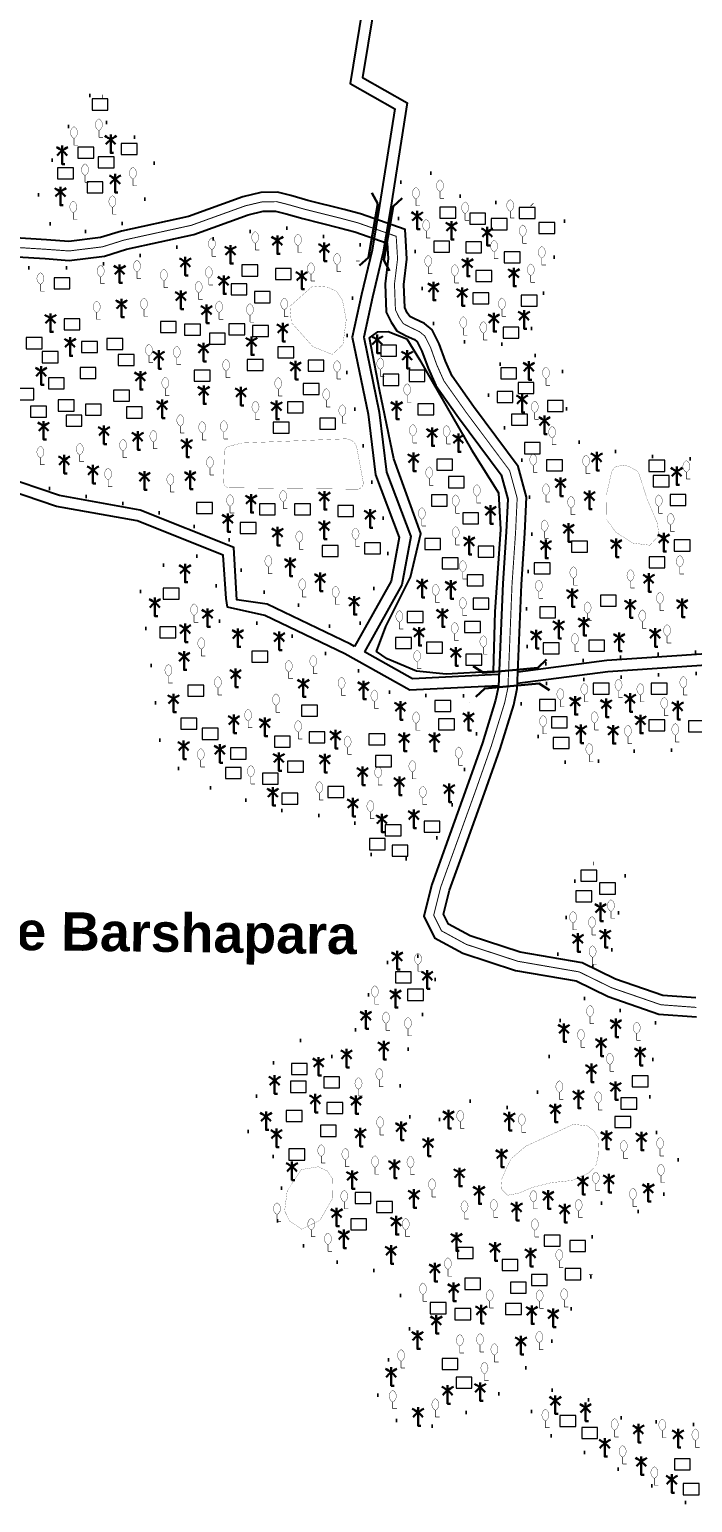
# Model space of a CAD drawing. Header units: millimetres. Extents: x 103 to 33028, y -150542 to -48.
# Drawn here: x 29630 to 29984, y -114012 to -113226 of the extents above; entities that cross this region are included whole.
import ezdxf

# ---------------------------------------------------------------- set-up
doc = ezdxf.new("R2010")
doc.units = ezdxf.units.MM
doc.header["$MEASUREMENT"] = 0
doc.linetypes.add('CENTERX2', pattern=[4, 2.5, -0.5, 0.5, -0.5])
doc.linetypes.add('DOT2', pattern=[0.125, 0, -0.125])
for name, color, linetype, lineweight in [('Bridge or Culvert', 7, 'Continuous', 25), ('HOUSE', 144, 'Continuous', 18), ('Pond or Ditch', 7, 'Continuous', 9), ('PUCCA ROAD', 1, 'Continuous', 30)]:
    doc.layers.add(name, color=color, linetype=linetype, lineweight=lineweight)
for name, color, linetype in [('Home Stead', 151, 'Continuous'), ('Khal', 4, 'Continuous'), ('TEXT', 5, 'Continuous'), ('Trees', 77, 'Continuous')]:
    doc.layers.add(name, color=color, linetype=linetype)
doc.styles.add('sum', font='arialbd.ttf')

# ---------------------------------------------------------------- blocks, each defined once
blk = doc.blocks.new('A$C7FEE66E4')
at = {"layer": 'Trees', "linetype": 'Continuous', "const_width": 0.000142}
blk.add_lwpolyline([(0, 0.00001, 0.606435), (0, 0.00493, 0.606435)], format="xyb", close=True, dxfattribs=at)
at = {"layer": 'Trees', "linetype": 'Continuous', "const_width": 0.000252}
for points in [[(0, 0.00001), (0, -0.00287)], [(0, -0.00287), (0.00172, -0.00287)]]:
    blk.add_lwpolyline(points, dxfattribs=at)
blk = doc.blocks.new('A$C01DB3217')
at = {"layer": 'Trees', "color": 1, "lineweight": 30}
blk.add_lwpolyline([(0, 0.0028), (0, -0.00714), (0.00154, -0.00714)], dxfattribs=at)
for centre, start, end in [((-0.01201, -0.01535), 41.24911, 62.67823), ((0.01201, -0.01535), 117.32177, 138.75089)]:
    blk.add_arc(centre, 0.01949, start, end, dxfattribs=at)
blk = doc.blocks.new('A$C3B865840')
at = {"layer": 'Bridge or Culvert', "color": 7, "linetype": 'Continuous', "lineweight": 30}
for points in [[(0, 43.6), (13.8, 33.1), (91.3, 33.3), (105, 44.2)], [(0.2, 0), (13.9, 10.6), (91.4, 10.9), (105.2, 0.2)]]:
    blk.add_lwpolyline(points, dxfattribs=at)

msp = doc.modelspace()

# ---------------------------------------------------------------- linework, layer by layer
at = {"layer": 'Home Stead', "color": 7, "linetype": 'DOT2', "lineweight": 50, "ltscale": 159.474072, "flags": 128}
for points in [[(29662.71, -113260.97), (29649.77, -113279.75), (29639.82, -113301.36), (29632.56, -113321.86), (29645.49, -113332.71), (29658.13, -113334.03), (29687.83, -113327.52), (29696.59, -113303.99), (29697.34, -113289.74), (29685.3, -113282.51), (29671.28, -113279.78), (29671.9, -113271.97), (29675.62, -113262.18), (29662.71, -113260.97)], [(29916.06, -113328.06), (29900.33, -113382.1), (29895.57, -113390.72), (29890.4, -113394), (29878.51, -113393.48), (29864.02, -113392.85), (29850.42, -113388.49), (29842.71, -113378.24), (29837.46, -113350.45), (29835.31, -113339.11), (29826.09, -113324.72), (29829.22, -113303.48), (29842.34, -113300.89), (29855.12, -113309.28), (29862.56, -113317.09), (29883.54, -113318.43), (29891.17, -113316.52), (29897.47, -113318.62), (29916.06, -113328.06)], [(29806.92, -113340.71), (29762.81, -113330.65), (29730.7, -113337.11), (29660.89, -113352.89), (29603.37, -113353.13), (29530.93, -113347.37), (29482.37, -113341.89), (29400.14, -113340.03), (29355.86, -113337), (29322.17, -113345.7), (29301.66, -113357.43), (29272.13, -113362.73), (29255.75, -113377.81), (29253.34, -113384.69), (29273.56, -113391.11), (29307.84, -113393.46), (29363.68, -113397.27), (29415.2, -113406.06), (29451.49, -113407.98), (29481.03, -113412.93), (29501.19, -113416.16), (29518, -113421.97), (29536.14, -113427.15), (29548.17, -113438.01), (29557.7, -113453.3), (29566.58, -113455.51), (29588.32, -113452.45), (29608.71, -113458.95), (29644.71, -113471.96), (29693.51, -113481.25), (29742.84, -113500.45), (29743.3, -113513.64), (29746.09, -113524.21), (29756.67, -113526.33), (29767.25, -113528.35), (29786.77, -113542.09), (29799.08, -113549.01), (29806.29, -113544.2), (29823.71, -113500.61), (29812.35, -113464.97), (29798.3, -113401.75), (29806.92, -113340.71)], [(30082.49, -113522.5), (30068.61, -113525.23), (30040.23, -113523.39), (30033.38, -113550), (30028.38, -113555.78), (29961.99, -113559.41), (29896.23, -113565.19), (29895.53, -113525.19), (29899.52, -113485.74), (29891.66, -113448.4), (29876.82, -113428.86), (29874.46, -113414.31), (29877.09, -113406.51), (29894.01, -113398.47), (29914.39, -113402.77), (29917.64, -113434.09), (29921.82, -113445.41), (29933.15, -113449.24), (29957.38, -113453.36), (29993.3, -113455.55), (30014.88, -113451.45), (30029.12, -113463.2), (30048.93, -113480.25), (30075.08, -113486.85), (30084.16, -113494.28), (30087.49, -113509.42), (30082.49, -113522.5)], [(29862.13, -113581.4), (29824.91, -113581.18), (29807.17, -113568.64), (29770.44, -113549.43), (29752.5, -113542.64), (29730.61, -113541.47), (29730.15, -113521.06), (29724.28, -113508.81), (29714.87, -113504.78), (29701.27, -113512.16), (29689.19, -113522.23), (29695.15, -113562.27), (29701.23, -113614.79), (29730.37, -113632.61), (29766.03, -113642.94), (29801.9, -113647.37), (29808.23, -113652.85), (29810.97, -113665.08), (29819.62, -113669.93), (29829.96, -113669.51), (29840.93, -113660.65), (29850.15, -113656.16), (29859.27, -113630.57), (29872.16, -113592.42), (29862.13, -113581.4)], [(30146.26, -113577.17), (30036.34, -113569.42), (29979.39, -113569.42), (29916.8, -113573.29), (29896.55, -113576.33), (29892.41, -113586.78), (29904.02, -113606.5), (29921.4, -113620.94), (29948.73, -113610.99), (29973.32, -113610.4), (29994.02, -113613.52), (30020.76, -113613.33), (30046.14, -113609.62), (30086.94, -113614.69), (30103.53, -113608.84), (30106.85, -113597.14), (30133.2, -113593.04), (30142.54, -113591.59), (30146.09, -113586.02), (30146.26, -113577.17)], [(29948.35, -113677.44), (29939.25, -113728.3), (29912.39, -113719.51), (29924.27, -113668.2), (29948.35, -113677.44)], [(29930.02, -113891.49), (29908.1, -113927.83), (29880.7, -113954.22), (29851.24, -113971.03), (29832.14, -113971.51), (29815.25, -113961.73), (29818.43, -113941.18), (29835.28, -113916.4), (29830.59, -113903.88), (29817.67, -113889.01), (29792.61, -113883.14), (29768.33, -113870.62), (29758.94, -113855.36), (29767.97, -113838.62), (29761.93, -113828.19), (29747.39, -113817.77), (29746.57, -113805.16), (29761.68, -113775.28), (29771.97, -113764.97), (29779.38, -113766.03), (29790.41, -113774.79), (29801.42, -113767.94), (29813.61, -113734.9), (29826.08, -113717.3), (29847.49, -113722.71), (29846.95, -113735.44), (29831.77, -113772), (29826.35, -113799.9), (29840.99, -113812.9), (29852.91, -113805.31), (29862.8, -113797.15), (29888.63, -113801.71), (29900.19, -113796.99), (29907.49, -113775.13), (29916.3, -113746.29), (29925.72, -113742.51), (29965.11, -113756.13), (29961.92, -113788.05), (29961.07, -113807.2), (29964.47, -113813.8), (29977.68, -113826.78), (29969.83, -113845.82), (29963.65, -113857.74), (29942.78, -113854.98), (29935.75, -113852.21), (29930.22, -113858.81), (29930.86, -113870.72), (29930.02, -113891.49)], [(29980.62, -114011.95), (29897.52, -113970.72), (29899.4, -113954.59), (29905.59, -113951.03), (29932.22, -113957.97), (29951.92, -113970.34), (29958.53, -113968.4), (29966.92, -113968.95), (29983.06, -113970.72), (29991.87, -113968.65), (29993.56, -113959.66), (29995.44, -113950.85), (29997.87, -113945.77), (30012.7, -113913.85), (30022.13, -113898.05), (30028.47, -113886.71), (30030.39, -113872.87), (30040.84, -113847.66), (30055.45, -113841.07), (30076.43, -113842.24), (30091.93, -113853.42), (30092.92, -113858.5), (30076.27, -113884.86), (30044.47, -113930.52), (29994.03, -114004.05), (29980.62, -114011.95)]]:
    msp.add_lwpolyline(points, dxfattribs=at)
at = {"layer": 'HOUSE'}
for points in [[(29663.89, -113268.76), (29672.32, -113268.76), (29672.32, -113262.86), (29663.89, -113262.86), (29663.89, -113268.76)], [(29656.33, -113294.41), (29664.77, -113294.41), (29664.77, -113288.51), (29656.33, -113288.51), (29656.33, -113294.41)], [(29679.48, -113292.52), (29687.91, -113292.52), (29687.91, -113286.62), (29679.48, -113286.62), (29679.48, -113292.52)], [(29667.19, -113299.61), (29675.63, -113299.61), (29675.63, -113293.7), (29667.19, -113293.7), (29667.19, -113299.61)], [(29645.46, -113305.43), (29653.9, -113305.43), (29653.9, -113299.52), (29645.46, -113299.52), (29645.46, -113305.43)], [(29661.21, -113312.98), (29669.65, -113312.98), (29669.65, -113307.07), (29661.21, -113307.07), (29661.21, -113312.98)], [(29849.56, -113326.53), (29857.99, -113326.53), (29857.99, -113320.63), (29849.56, -113320.63), (29849.56, -113326.53)], [(29891.91, -113326.71), (29900.35, -113326.71), (29900.35, -113320.8), (29891.91, -113320.8), (29891.91, -113326.71)], [(29865.42, -113329.67), (29873.85, -113329.67), (29873.85, -113323.76), (29865.42, -113323.76), (29865.42, -113329.67)], [(29876.92, -113332.63), (29885.36, -113332.63), (29885.36, -113326.72), (29876.92, -113326.72), (29876.92, -113332.63)], [(29902.37, -113334.72), (29910.81, -113334.72), (29910.81, -113328.81), (29902.37, -113328.81), (29902.37, -113334.72)], [(29846.24, -113344.65), (29854.68, -113344.65), (29854.68, -113338.74), (29846.24, -113338.74), (29846.24, -113344.65)], [(29863.32, -113344.99), (29871.76, -113344.99), (29871.76, -113339.09), (29863.32, -113339.09), (29863.32, -113344.99)], [(29883.89, -113350.39), (29892.33, -113350.39), (29892.33, -113344.49), (29883.89, -113344.49), (29883.89, -113350.39)], [(29743.91, -113357.34), (29752.35, -113357.34), (29752.35, -113351.43), (29743.91, -113351.43), (29743.91, -113357.34)], [(29761.8, -113359.16), (29770.23, -113359.16), (29770.23, -113353.25), (29761.8, -113353.25), (29761.8, -113359.16)], [(29643.63, -113364.26), (29652.06, -113364.26), (29652.06, -113358.35), (29643.63, -113358.35), (29643.63, -113364.26)], [(29738.11, -113367.44), (29746.55, -113367.44), (29746.55, -113361.53), (29738.11, -113361.53), (29738.11, -113367.44)], [(29868.73, -113360.32), (29877.17, -113360.32), (29877.17, -113354.42), (29868.73, -113354.42), (29868.73, -113360.32)], [(29750.53, -113371.57), (29758.97, -113371.57), (29758.97, -113365.67), (29750.53, -113365.67), (29750.53, -113371.57)], [(29867.18, -113372.2), (29875.61, -113372.2), (29875.61, -113366.29), (29867.18, -113366.29), (29867.18, -113372.2)], [(29892.96, -113373.39), (29901.39, -113373.39), (29901.39, -113367.48), (29892.96, -113367.48), (29892.96, -113373.39)], [(29648.95, -113386.13), (29657.39, -113386.13), (29657.39, -113380.23), (29648.95, -113380.23), (29648.95, -113386.13)], [(29700.36, -113387.46), (29708.79, -113387.46), (29708.79, -113381.55), (29700.36, -113381.55), (29700.36, -113387.46)], [(29713.27, -113388.95), (29721.71, -113388.95), (29721.71, -113383.04), (29713.27, -113383.04), (29713.27, -113388.95)], [(29736.95, -113388.79), (29745.39, -113388.79), (29745.39, -113382.88), (29736.95, -113382.88), (29736.95, -113388.79)], [(29749.54, -113389.61), (29757.98, -113389.61), (29757.98, -113383.71), (29749.54, -113383.71), (29749.54, -113389.61)], [(29883.21, -113390.49), (29891.65, -113390.49), (29891.65, -113384.58), (29883.21, -113384.58), (29883.21, -113390.49)], [(29628.76, -113396.12), (29637.2, -113396.12), (29637.2, -113390.21), (29628.76, -113390.21), (29628.76, -113396.12)], [(29658.31, -113398.2), (29666.75, -113398.2), (29666.75, -113392.29), (29658.31, -113392.29), (29658.31, -113398.2)], [(29671.84, -113396.53), (29680.28, -113396.53), (29680.28, -113390.63), (29671.84, -113390.63), (29671.84, -113396.53)], [(29726.52, -113393.75), (29734.96, -113393.75), (29734.96, -113387.84), (29726.52, -113387.84), (29726.52, -113393.75)], [(29637.29, -113403.6), (29645.73, -113403.6), (29645.73, -113397.7), (29637.29, -113397.7), (29637.29, -113403.6)], [(29677.88, -113405.06), (29686.31, -113405.06), (29686.31, -113399.15), (29677.88, -113399.15), (29677.88, -113405.06)], [(29763.12, -113401.03), (29771.56, -113401.03), (29771.56, -113395.13), (29763.12, -113395.13), (29763.12, -113401.03)], [(29817.98, -113400.17), (29826.42, -113400.17), (29826.42, -113394.27), (29817.98, -113394.27), (29817.98, -113400.17)], [(29657.48, -113412.13), (29665.92, -113412.13), (29665.92, -113406.22), (29657.48, -113406.22), (29657.48, -113412.13)], [(29718.41, -113413.44), (29726.84, -113413.44), (29726.84, -113407.54), (29718.41, -113407.54), (29718.41, -113413.44)], [(29746.7, -113407.79), (29755.14, -113407.79), (29755.14, -113401.89), (29746.7, -113401.89), (29746.7, -113407.79)], [(29779.23, -113408.17), (29787.67, -113408.17), (29787.67, -113402.26), (29779.23, -113402.26), (29779.23, -113408.17)], [(29833.05, -113413.56), (29841.49, -113413.56), (29841.49, -113407.66), (29833.05, -113407.66), (29833.05, -113413.56)], [(29882.02, -113412.18), (29890.45, -113412.18), (29890.45, -113406.27), (29882.02, -113406.27), (29882.02, -113412.18)], [(29640.62, -113417.54), (29649.06, -113417.54), (29649.06, -113411.63), (29640.62, -113411.63), (29640.62, -113417.54)], [(29776.6, -113420.57), (29785.03, -113420.57), (29785.03, -113414.66), (29776.6, -113414.66), (29776.6, -113420.57)], [(29819.18, -113415.72), (29827.61, -113415.72), (29827.61, -113409.81), (29819.18, -113409.81), (29819.18, -113415.72)], [(29891.27, -113420.03), (29899.71, -113420.03), (29899.71, -113414.12), (29891.27, -113414.12), (29891.27, -113420.03)], [(29624.39, -113423.36), (29632.83, -113423.36), (29632.83, -113417.45), (29624.39, -113417.45), (29624.39, -113423.36)], [(29645.83, -113429.39), (29654.26, -113429.39), (29654.26, -113423.49), (29645.83, -113423.49), (29645.83, -113429.39)], [(29675.38, -113424.19), (29683.82, -113424.19), (29683.82, -113418.29), (29675.38, -113418.29), (29675.38, -113424.19)], [(29768.14, -113430.34), (29776.57, -113430.34), (29776.57, -113424.43), (29768.14, -113424.43), (29768.14, -113430.34)], [(29880.08, -113424.87), (29888.52, -113424.87), (29888.52, -113418.96), (29880.08, -113418.96), (29880.08, -113424.87)], [(29906.88, -113429.71), (29915.31, -113429.71), (29915.31, -113423.8), (29906.88, -113423.8), (29906.88, -113429.71)], [(29631.05, -113432.72), (29639.49, -113432.72), (29639.49, -113426.81), (29631.05, -113426.81), (29631.05, -113432.72)], [(29649.99, -113437.5), (29658.43, -113437.5), (29658.43, -113431.6), (29649.99, -113431.6), (29649.99, -113437.5)], [(29660.4, -113431.68), (29668.83, -113431.68), (29668.83, -113425.77), (29660.4, -113425.77), (29660.4, -113431.68)], [(29682.25, -113433.13), (29690.68, -113433.13), (29690.68, -113427.23), (29682.25, -113427.23), (29682.25, -113433.13)], [(29837.84, -113431.5), (29846.28, -113431.5), (29846.28, -113425.59), (29837.84, -113425.59), (29837.84, -113431.5)], [(29887.83, -113436.91), (29896.26, -113436.91), (29896.26, -113431.01), (29887.83, -113431.01), (29887.83, -113436.91)], [(29760.62, -113441.24), (29769.05, -113441.24), (29769.05, -113435.33), (29760.62, -113435.33), (29760.62, -113441.24)], [(29785.43, -113439.17), (29793.87, -113439.17), (29793.87, -113433.26), (29785.43, -113433.26), (29785.43, -113439.17)], [(29894.61, -113452.19), (29903.04, -113452.19), (29903.04, -113446.28), (29894.61, -113446.28), (29894.61, -113452.19)], [(29847.9, -113460.98), (29856.33, -113460.98), (29856.33, -113455.08), (29847.9, -113455.08), (29847.9, -113460.98)], [(29906.45, -113461.36), (29914.89, -113461.36), (29914.89, -113455.46), (29906.45, -113455.46), (29906.45, -113461.36)], [(29961.12, -113461.59), (29969.55, -113461.59), (29969.55, -113455.69), (29961.12, -113455.69), (29961.12, -113461.59)], [(29963.41, -113469.79), (29971.85, -113469.79), (29971.85, -113463.88), (29963.41, -113463.88), (29963.41, -113469.79)], [(29854.12, -113470.31), (29862.56, -113470.31), (29862.56, -113464.4), (29854.12, -113464.4), (29854.12, -113470.31)], [(29719.71, -113484.09), (29728.14, -113484.09), (29728.14, -113478.18), (29719.71, -113478.18), (29719.71, -113484.09)], [(29753.19, -113484.87), (29761.63, -113484.87), (29761.63, -113478.96), (29753.19, -113478.96), (29753.19, -113484.87)], [(29771.97, -113484.87), (29780.4, -113484.87), (29780.4, -113478.96), (29771.97, -113478.96), (29771.97, -113484.87)], [(29795.02, -113485.76), (29803.46, -113485.76), (29803.46, -113479.86), (29795.02, -113479.86), (29795.02, -113485.76)], [(29845.03, -113480.11), (29853.46, -113480.11), (29853.46, -113474.21), (29845.03, -113474.21), (29845.03, -113480.11)], [(29972.34, -113479.8), (29980.77, -113479.8), (29980.77, -113473.89), (29972.34, -113473.89), (29972.34, -113479.8)], [(29861.77, -113489.68), (29870.21, -113489.68), (29870.21, -113483.77), (29861.77, -113483.77), (29861.77, -113489.68)], [(29743, -113494.78), (29751.44, -113494.78), (29751.44, -113488.88), (29743, -113488.88), (29743, -113494.78)], [(29786.72, -113507.11), (29795.16, -113507.11), (29795.16, -113501.21), (29786.72, -113501.21), (29786.72, -113507.11)], [(29809.31, -113505.68), (29817.75, -113505.68), (29817.75, -113499.77), (29809.31, -113499.77), (29809.31, -113505.68)], [(29841.44, -113503.36), (29849.88, -113503.36), (29849.88, -113497.45), (29841.44, -113497.45), (29841.44, -113503.36)], [(29869.91, -113507.42), (29878.35, -113507.42), (29878.35, -113501.52), (29869.91, -113501.52), (29869.91, -113507.42)], [(29919.82, -113504.75), (29928.26, -113504.75), (29928.26, -113498.84), (29919.82, -113498.84), (29919.82, -113504.75)], [(29974.57, -113504.12), (29983.01, -113504.12), (29983.01, -113498.21), (29974.57, -113498.21), (29974.57, -113504.12)], [(29850.77, -113513.64), (29859.21, -113513.64), (29859.21, -113507.73), (29850.77, -113507.73), (29850.77, -113513.64)], [(29899.85, -113516.27), (29908.29, -113516.27), (29908.29, -113510.36), (29899.85, -113510.36), (29899.85, -113516.27)], [(29961.15, -113513.06), (29969.58, -113513.06), (29969.58, -113507.15), (29961.15, -113507.15), (29961.15, -113513.06)], [(29864.17, -113522.73), (29872.61, -113522.73), (29872.61, -113516.82), (29864.17, -113516.82), (29864.17, -113522.73)], [(29701.9, -113529.83), (29710.33, -113529.83), (29710.33, -113523.92), (29701.9, -113523.92), (29701.9, -113529.83)], [(29867.28, -113535.16), (29875.72, -113535.16), (29875.72, -113529.25), (29867.28, -113529.25), (29867.28, -113535.16)], [(29902.78, -113539.83), (29911.22, -113539.83), (29911.22, -113533.93), (29902.78, -113533.93), (29902.78, -113539.83)], [(29935.16, -113533.53), (29943.59, -113533.53), (29943.59, -113527.62), (29935.16, -113527.62), (29935.16, -113533.53)], [(29832.11, -113542.33), (29840.55, -113542.33), (29840.55, -113536.43), (29832.11, -113536.43), (29832.11, -113542.33)], [(29862.73, -113547.59), (29871.17, -113547.59), (29871.17, -113541.69), (29862.73, -113541.69), (29862.73, -113547.59)], [(29700.09, -113550.52), (29708.53, -113550.52), (29708.53, -113544.62), (29700.09, -113544.62), (29700.09, -113550.52)], [(29825.89, -113556.2), (29834.33, -113556.2), (29834.33, -113550.29), (29825.89, -113550.29), (29825.89, -113556.2)], [(29749.21, -113563.52), (29757.64, -113563.52), (29757.64, -113557.62), (29749.21, -113557.62), (29749.21, -113563.52)], [(29842.4, -113558.59), (29850.84, -113558.59), (29850.84, -113552.68), (29842.4, -113552.68), (29842.4, -113558.59)], [(29904.69, -113558.98), (29913.13, -113558.98), (29913.13, -113553.08), (29904.69, -113553.08), (29904.69, -113558.98)], [(29928.96, -113557.61), (29937.4, -113557.61), (29937.4, -113551.7), (29928.96, -113551.7), (29928.96, -113557.61)], [(29863.45, -113565.05), (29871.89, -113565.05), (29871.89, -113559.14), (29863.45, -113559.14), (29863.45, -113565.05)], [(29715.09, -113581.6), (29723.52, -113581.6), (29723.52, -113575.69), (29715.09, -113575.69), (29715.09, -113581.6)], [(29931.41, -113580.47), (29939.84, -113580.47), (29939.84, -113574.56), (29931.41, -113574.56), (29931.41, -113580.47)], [(29962.32, -113580.47), (29970.75, -113580.47), (29970.75, -113574.56), (29962.32, -113574.56), (29962.32, -113580.47)], [(29775.74, -113592.3), (29784.18, -113592.3), (29784.18, -113586.39), (29775.74, -113586.39), (29775.74, -113592.3)], [(29846.87, -113589.73), (29855.3, -113589.73), (29855.3, -113583.83), (29846.87, -113583.83), (29846.87, -113589.73)], [(29902.72, -113589.2), (29911.15, -113589.2), (29911.15, -113583.29), (29902.72, -113583.29), (29902.72, -113589.2)], [(29711.35, -113599.17), (29719.79, -113599.17), (29719.79, -113593.26), (29711.35, -113593.26), (29711.35, -113599.17)], [(29848.87, -113599.6), (29857.31, -113599.6), (29857.31, -113593.7), (29848.87, -113593.7), (29848.87, -113599.6)], [(29909.09, -113598.48), (29917.53, -113598.48), (29917.53, -113592.57), (29909.09, -113592.57), (29909.09, -113598.48)], [(29961.07, -113600.14), (29969.51, -113600.14), (29969.51, -113594.23), (29961.07, -113594.23), (29961.07, -113600.14)], [(29982.14, -113600.69), (29990.57, -113600.69), (29990.57, -113594.79), (29982.14, -113594.79), (29982.14, -113600.69)], [(29722.69, -113604.64), (29731.12, -113604.64), (29731.12, -113598.73), (29722.69, -113598.73), (29722.69, -113604.64)], [(29761.23, -113608.85), (29769.67, -113608.85), (29769.67, -113602.94), (29761.23, -113602.94), (29761.23, -113608.85)], [(29779.71, -113606.53), (29788.14, -113606.53), (29788.14, -113600.62), (29779.71, -113600.62), (29779.71, -113606.53)], [(29811.63, -113607.62), (29820.07, -113607.62), (29820.07, -113601.72), (29811.63, -113601.72), (29811.63, -113607.62)], [(29910.06, -113609.56), (29918.5, -113609.56), (29918.5, -113603.65), (29910.06, -113603.65), (29910.06, -113609.56)], [(29737.69, -113615.14), (29746.13, -113615.14), (29746.13, -113609.24), (29737.69, -113609.24), (29737.69, -113615.14)], [(29815.24, -113619.23), (29823.67, -113619.23), (29823.67, -113613.32), (29815.24, -113613.32), (29815.24, -113619.23)], [(29735.09, -113625.54), (29743.53, -113625.54), (29743.53, -113619.63), (29735.09, -113619.63), (29735.09, -113625.54)], [(29768.21, -113622.12), (29776.65, -113622.12), (29776.65, -113616.21), (29768.21, -113616.21), (29768.21, -113622.12)], [(29754.8, -113628.55), (29763.23, -113628.55), (29763.23, -113622.64), (29754.8, -113622.64), (29754.8, -113628.55)], [(29765.2, -113639.21), (29773.64, -113639.21), (29773.64, -113633.31), (29765.2, -113633.31), (29765.2, -113639.21)], [(29789.74, -113635.74), (29798.18, -113635.74), (29798.18, -113629.83), (29789.74, -113629.83), (29789.74, -113635.74)], [(29820.38, -113656.09), (29828.81, -113656.09), (29828.81, -113650.19), (29820.38, -113650.19), (29820.38, -113656.09)], [(29841.09, -113654.21), (29849.52, -113654.21), (29849.52, -113648.3), (29841.09, -113648.3), (29841.09, -113654.21)], [(29811.9, -113663.53), (29820.34, -113663.53), (29820.34, -113657.63), (29811.9, -113657.63), (29811.9, -113663.53)], [(29823.97, -113667.04), (29832.41, -113667.04), (29832.41, -113661.13), (29823.97, -113661.13), (29823.97, -113667.04)], [(29924.82, -113680.32), (29933.25, -113680.32), (29933.25, -113674.42), (29924.82, -113674.42), (29924.82, -113680.32)], [(29934.79, -113687.18), (29943.23, -113687.18), (29943.23, -113681.27), (29934.79, -113681.27), (29934.79, -113687.18)], [(29922.11, -113691.33), (29930.55, -113691.33), (29930.55, -113685.42), (29922.11, -113685.42), (29922.11, -113691.33)], [(29825.79, -113734.56), (29834.23, -113734.56), (29834.23, -113728.65), (29825.79, -113728.65), (29825.79, -113734.56)], [(29832.25, -113743.94), (29840.69, -113743.94), (29840.69, -113738.03), (29832.25, -113738.03), (29832.25, -113743.94)], [(29770.32, -113783.58), (29778.75, -113783.58), (29778.75, -113777.67), (29770.32, -113777.67), (29770.32, -113783.58)], [(29787.5, -113790.68), (29795.93, -113790.68), (29795.93, -113784.78), (29787.5, -113784.78), (29787.5, -113790.68)], [(29952.2, -113790.08), (29960.64, -113790.08), (29960.64, -113784.18), (29952.2, -113784.18), (29952.2, -113790.08)], [(29769.72, -113793.05), (29778.16, -113793.05), (29778.16, -113787.15), (29769.72, -113787.15), (29769.72, -113793.05)], [(29789.27, -113804.3), (29797.71, -113804.3), (29797.71, -113798.39), (29789.27, -113798.39), (29789.27, -113804.3)], [(29946.17, -113801.94), (29954.6, -113801.94), (29954.6, -113796.04), (29946.17, -113796.04), (29946.17, -113801.94)], [(29767.55, -113808.64), (29775.99, -113808.64), (29775.99, -113802.74), (29767.55, -113802.74), (29767.55, -113808.64)], [(29942.93, -113811.75), (29951.37, -113811.75), (29951.37, -113805.85), (29942.93, -113805.85), (29942.93, -113811.75)], [(29785.72, -113816.53), (29794.16, -113816.53), (29794.16, -113810.63), (29785.72, -113810.63), (29785.72, -113816.53)], [(29768.93, -113829.16), (29777.37, -113829.16), (29777.37, -113823.26), (29768.93, -113823.26), (29768.93, -113829.16)], [(29804.23, -113852.44), (29812.66, -113852.44), (29812.66, -113846.54), (29804.23, -113846.54), (29804.23, -113852.44)], [(29815.72, -113857.24), (29824.15, -113857.24), (29824.15, -113851.33), (29815.72, -113851.33), (29815.72, -113857.24)], [(29802, -113866.49), (29810.43, -113866.49), (29810.43, -113860.58), (29802, -113860.58), (29802, -113866.49)], [(29905.19, -113875.21), (29913.63, -113875.21), (29913.63, -113869.3), (29905.19, -113869.3), (29905.19, -113875.21)], [(29918.82, -113878.05), (29927.26, -113878.05), (29927.26, -113872.14), (29918.82, -113872.14), (29918.82, -113878.05)], [(29858.92, -113881.73), (29867.35, -113881.73), (29867.35, -113875.83), (29858.92, -113875.83), (29858.92, -113881.73)], [(29882.76, -113888.12), (29891.2, -113888.12), (29891.2, -113882.21), (29882.76, -113882.21), (29882.76, -113888.12)], [(29916.31, -113893.03), (29924.75, -113893.03), (29924.75, -113887.12), (29916.31, -113887.12), (29916.31, -113893.03)], [(29862.75, -113898.19), (29871.19, -113898.19), (29871.19, -113892.28), (29862.75, -113892.28), (29862.75, -113898.19)], [(29887.17, -113900.18), (29895.6, -113900.18), (29895.6, -113894.27), (29887.17, -113894.27), (29887.17, -113900.18)], [(29898.38, -113896.06), (29906.82, -113896.06), (29906.82, -113890.16), (29898.38, -113890.16), (29898.38, -113896.06)], [(29844.35, -113911.16), (29852.79, -113911.16), (29852.79, -113905.25), (29844.35, -113905.25), (29844.35, -113911.16)], [(29857.58, -113914.39), (29866.02, -113914.39), (29866.02, -113908.48), (29857.58, -113908.48), (29857.58, -113914.39)], [(29884.61, -113911.67), (29893.05, -113911.67), (29893.05, -113905.76), (29884.61, -113905.76), (29884.61, -113911.67)], [(29850.68, -113941.03), (29859.12, -113941.03), (29859.12, -113935.12), (29850.68, -113935.12), (29850.68, -113941.03)], [(29858.21, -113950.96), (29866.64, -113950.96), (29866.64, -113945.05), (29858.21, -113945.05), (29858.21, -113950.96)], [(29913.56, -113971.34), (29921.99, -113971.34), (29921.99, -113965.43), (29913.56, -113965.43), (29913.56, -113971.34)], [(29925.28, -113977.73), (29933.72, -113977.73), (29933.72, -113971.82), (29925.28, -113971.82), (29925.28, -113977.73)], [(29974.73, -113994.56), (29983.17, -113994.56), (29983.17, -113988.65), (29974.73, -113988.65), (29974.73, -113994.56)], [(29979.42, -114007.76), (29987.85, -114007.76), (29987.85, -114001.86), (29979.42, -114001.86), (29979.42, -114007.76)]]:
    msp.add_lwpolyline(points, dxfattribs=at)
at = {"layer": 'Khal', "color": 3, "linetype": 'Continuous'}
for points in [[(29986.18, -113742.67), (29968.49, -113741.34), (29943.2, -113732.64), (29925.43, -113723.95), (29892.33, -113718.21), (29865.68, -113709.48), (29854.18, -113703.2), (29851.51, -113697.88), (29854.71, -113685.06), (29861.78, -113665.53), (29873.41, -113633.36), (29881.73, -113609.68), (29888.98, -113586.22), (29890.82, -113577.58), (29893.02, -113522.05), (29894.9, -113494.52), (29895.8, -113475.38), (29891.31, -113458.93), (29867.5, -113427.04), (29856.06, -113410.88), (29852.47, -113402.85), (29849.15, -113393.48), (29845.41, -113386.1), (29841.26, -113382.77), (29835.98, -113380.24), (29833.45, -113378.93), (29832.12, -113376.94), (29830.76, -113374.2), (29830.3, -113361.86), (29831.96, -113348.36), (29831.35, -113338.38), (29830.99, -113332.54), (29807.11, -113324.14), (29798.44, -113321.85), (29779, -113316.98), (29770.04, -113314.44), (29762.94, -113312.64), (29753.89, -113312.81), (29744.28, -113315.08), (29715.38, -113325.5), (29679.67, -113333.32), (29668.36, -113336.87), (29651.5, -113338.95), (29639.56, -113338.09), (29597.64, -113335.44)], [(29596.94, -113345.42), (29638.88, -113348.06), (29651.75, -113349), (29670.49, -113346.68), (29682.24, -113342.99), (29718.16, -113335.13), (29747.13, -113324.68), (29755.14, -113322.79), (29761.79, -113322.66), (29767.45, -113324.1), (29776.42, -113326.64), (29795.95, -113331.54), (29804.17, -113333.7), (29821.42, -113339.77), (29821.93, -113348.05), (29820.28, -113361.43), (29820.85, -113376.71), (29823.44, -113381.96), (29826.56, -113386.62), (29831.51, -113389.19), (29835.9, -113391.29), (29837.46, -113392.55), (29839.94, -113397.43), (29843.18, -113406.57), (29847.33, -113415.85), (29859.41, -113432.92), (29882.17, -113463.39), (29885.74, -113476.48), (29884.92, -113493.95), (29883.03, -113521.51), (29880.86, -113576.34), (29879.29, -113583.7), (29872.23, -113606.54), (29863.99, -113630.01), (29852.38, -113662.13), (29845.14, -113682.14), (29840.91, -113699.04), (29846.63, -113710.48), (29861.69, -113718.69), (29889.91, -113727.94), (29922.32, -113733.56), (29939.36, -113741.89), (29966.45, -113751.22), (29986.45, -113752.72)]]:
    msp.add_lwpolyline(points, dxfattribs=at)
at = {"layer": 'Khal', "color": 7, "linetype": 'CENTERX2', "lineweight": 30, "ltscale": 5, "const_width": 0.515}
msp.add_lwpolyline([(29986.32, -113747.7), (29967.47, -113746.28), (29941.28, -113737.26), (29923.88, -113728.75), (29891.12, -113723.08), (29863.68, -113714.09), (29850.41, -113706.84), (29846.21, -113698.46), (29849.93, -113683.6), (29857.08, -113663.83), (29868.7, -113631.68), (29876.98, -113608.11), (29884.14, -113584.96), (29885.84, -113576.96), (29888.03, -113521.78), (29889.91, -113494.24), (29890.77, -113475.93), (29886.74, -113461.16), (29863.46, -113429.98), (29851.7, -113413.36), (29847.83, -113404.71), (29844.55, -113395.46), (29841.44, -113389.32), (29838.58, -113387.03), (29833.75, -113384.72), (29830.01, -113382.78), (29827.78, -113379.45), (29825.81, -113375.45), (29825.29, -113361.65), (29826.94, -113348.21), (29826.36, -113338.68), (29826.2, -113336.15), (29805.64, -113328.92), (29797.2, -113326.69), (29777.71, -113321.81), (29768.75, -113319.27), (29762.36, -113317.65), (29754.51, -113317.8), (29745.7, -113319.88), (29716.77, -113330.31), (29680.95, -113338.16), (29669.43, -113341.78), (29651.62, -113343.97), (29639.22, -113343.08), (29597.29, -113340.43)], dxfattribs=at)
at = {"layer": 'Khal', "lineweight": 25, "ltscale": 0.1}
msp.add_lwpolyline([(29877.98, -113568.47), (29852.9, -113569.88), (29837.07, -113568.21), (29821.38, -113561.65), (29815.72, -113557.67), (29820.73, -113544.43), (29833.92, -113518.13), (29839.42, -113494.71), (29825.03, -113454.96), (29817.26, -113418.17), (29811.97, -113390.36), (29816.41, -113387.05), (29822, -113386.95), (29831.88, -113390.94), (29838.67, -113401.82), (29866.34, -113450.09), (29880.85, -113473.04), (29881.92, -113492.71), (29878.88, -113536.6), (29877.98, -113568.47)], dxfattribs=at)
at = {"layer": 'Pond or Ditch', "color": 4, "const_width": 0.0967}
for points in [[(29781.73, -113362.64), (29769.47, -113373.5), (29770.27, -113382.19), (29781.74, -113395.02), (29792.08, -113399.23), (29797.78, -113393.92), (29799.53, -113380.71), (29797.54, -113370.28), (29794.51, -113365.59), (29789.66, -113363.28), (29781.73, -113362.64)], [(29955.37, -113461.76), (29960.21, -113476.65), (29965.63, -113489.23), (29966.4, -113495.8), (29961.56, -113501.03), (29952.47, -113499.86), (29943.37, -113494.06), (29938.53, -113487.29), (29938.34, -113474.53), (29941.24, -113461.57), (29943.27, -113459.09), (29947.1, -113458.39), (29950.24, -113458.86), (29955.37, -113461.76)], [(29920.79, -113810.09), (29895.4, -113821.77), (29887.72, -113828.26), (29885.24, -113832.98), (29882.29, -113839.83), (29882.64, -113844.9), (29885.6, -113847.97), (29891.38, -113846.91), (29898.59, -113843.84), (29908.98, -113841.24), (29920.08, -113840.06), (29928.82, -113836.17), (29932.71, -113832.39), (29934.13, -113826.49), (29934.48, -113818.23), (29931.65, -113813.39), (29928.11, -113810.91), (29920.79, -113810.09)], [(29775.52, -113834.26), (29768.06, -113845.44), (29766.66, -113856.28), (29769.34, -113861.76), (29775.76, -113866.07), (29785.55, -113861.29), (29792.43, -113849.29), (29792.2, -113839.04), (29789.4, -113834.96), (29784.62, -113832.74), (29775.52, -113834.26)]]:
    msp.add_lwpolyline(points, dxfattribs=at)
msp.add_lwpolyline([(29805.14, -113448.71), (29808.57, -113467.23, -0.433822), (29805.68, -113471.13), (29737.12, -113470.35, -0.442571), (29734.04, -113466.87), (29734.59, -113450.99, -0.313568), (29736.57, -113448.34), (29743.83, -113446.48), (29798.88, -113444.25, -0.342151), (29805.14, -113448.71, 18.190192)], format="xyb", dxfattribs=at)
at = {"layer": 'PUCCA ROAD', "lineweight": 25}
for points in [[(29808.07, -113215.4), (29801.65, -113254.6), (29825.46, -113268.16), (29817.36, -113319.7), (29813.4, -113343.46), (29807.66, -113367.28), (29802.79, -113389.98), (29811.23, -113431.04), (29815.15, -113463.51), (29827.78, -113496.98), (29823.57, -113520.12), (29804.03, -113555.06)], [(29814.08, -113215.86), (29808.25, -113251.45), (29832.03, -113264.99), (29823.28, -113320.66), (29819.28, -113344.66), (29813.51, -113368.61), (29808.92, -113390), (29817.16, -113430.08), (29821.02, -113462.07), (29833.98, -113496.41), (29829.29, -113522.18), (29809.27, -113557.99)], [(29804.03, -113555.06), (29801.84, -113553.83), (29757.32, -113532.46), (29741.2, -113530.16), (29739.63, -113502.15), (29689.65, -113482.26), (29646.49, -113474.54), (29604.3, -113460.2), (29587.06, -113454.35), (29562.54, -113457.67), (29555.67, -113456.16), (29548.63, -113443.82), (29536.43, -113430.5), (29497.29, -113416.82), (29443.22, -113411.12), (29372.83, -113405.39), (29299.52, -113395.52), (29256.17, -113394.35), (29187.86, -113381.73), (29140.03, -113373.39), (29134.34, -113368.42)], [(29880.87, -113576.04), (29833.56, -113578.47), (29798.83, -113559.03), (29756.09, -113538.53), (29736.23, -113534.07), (29735.47, -113529.54), (29733.85, -113506.31), (29687.99, -113488.06), (29644.99, -113480.37), (29602.37, -113465.88), (29586.47, -113460.48), (29562.29, -113463.76), (29551.78, -113461.45), (29543.75, -113447.37), (29533.03, -113435.66), (29495.97, -113422.71), (29442.66, -113417.09), (29372.18, -113411.35), (29299.04, -113401.51), (29255.54, -113400.34), (29186.8, -113387.63), (29137.34, -113379.01), (29130.39, -113372.94)], [(29881.11, -113569.99), (29880.7, -113570.04), (29834.98, -113572.39), (29809.27, -113557.99)], [(30035.19, -113559.13), (30021.09, -113557.11), (29938.62, -113562.62), (29891.17, -113568.7)], [(30278.95, -113604.26), (30194.18, -113576.14), (30078.05, -113571.35), (30020.86, -113563.13), (29939.2, -113568.6), (29890.93, -113574.78)]]:
    msp.add_lwpolyline(points, dxfattribs=at)

# ---------------------------------------------------------------- block references
at = {"layer": 'Khal', "lineweight": 25, "ltscale": 0.1, "yscale": 0.375, "zscale": 0.375}
for p, xscale, rotation in [((29822.69, -113354.65), 0.3750000000098766, 79.99746862210087), ((29868.7, -113581.88), 0.3750000000049437, 5.013355747642886)]:
    msp.add_blockref('A$C3B865840', p, dxfattribs=dict(at, xscale=xscale, rotation=rotation))
at = {"layer": 'Trees', "linetype": 'DOT2', "ltscale": 0.2, "xscale": 1263.135784421829, "yscale": 1263.135784421829, "zscale": 1263.135784421829}
for p in [(29667.53, -113279.69), (29654.24, -113283.89), (29660.13, -113303.72), (29685.69, -113305.57), (29849.58, -113312.25), (29674.76, -113320.7), (29836.74, -113316.26), (29653.91, -113323.55), (29862.97, -113324.02), (29887.06, -113322.81), (29842.22, -113333.38), (29893.75, -113336.32), (29727.85, -113343.25), (29750.96, -113339.85), (29773.77, -113341.18), (29878.49, -113344.48), (29794.66, -113351.4), (29843.29, -113352.5), (29903.92, -113347.82), (29668.49, -113357.8), (29687.87, -113355.15), (29702.22, -113359.93), (29726.22, -113358.5), (29780.73, -113356.43), (29857.48, -113357.45), (29898.03, -113357.09), (29636.35, -113361.79), (29720.81, -113366.3), (29691.59, -113375.32), (29766.51, -113375.38), (29882.64, -113375.28), (29666.36, -113376.91), (29731.7, -113376.86), (29748.14, -113378.34), (29862.03, -113385.27), (29872.73, -113387.85), (29694.25, -113400), (29709.12, -113401.07), (29817.74, -113407.24), (29735.44, -113408.02), (29794.66, -113408.72), (29906.14, -113412.11), (29703.01, -113417.52), (29763.26, -113417.75), (29832.06, -113421.05), (29751.11, -113430.33), (29788.89, -113423.67), (29900.14, -113430.27), (29711.01, -113437.48), (29797.48, -113432.26), (29696.64, -113445.92), (29722.69, -113441.19), (29734.22, -113440.69), (29835.1, -113442.82), (29853.08, -113443.32), (29909.43, -113443.8), (29636.35, -113454.41), (29657.33, -113452.82), (29680.44, -113450.7), (29726.81, -113459.94), (29899.37, -113458.48), (29927.56, -113459.16), (29981.1, -113462.08), (29672.47, -113466.09), (29705.69, -113469.06), (29843.83, -113465.4), (29765.92, -113477.9), (29869.24, -113474.89), (29906.17, -113474.38), (29737.56, -113480.21), (29857.95, -113480.37), (29919.56, -113481.15), (29966.33, -113480.38), (29839.89, -113487.18), (29905.4, -113493.75), (29972.65, -113490.11), (29774.48, -113499.58), (29804.49, -113497.99), (29857.95, -113497.34), (29758.01, -113512.59), (29861.76, -113515.4), (29977.57, -113512.71), (29776.07, -113525.06), (29920.8, -113518.71), (29951.26, -113520.25), (29793.87, -113529.04), (29847.26, -113528), (29902.34, -113525.78), (29966.95, -113532.39), (29718.36, -113538.53), (29861.76, -113535.05), (29928.34, -113537.47), (29827.9, -113542.11), (29857.43, -113548.4), (29957.57, -113541.77), (29722.21, -113556.49), (29872.76, -113555.53), (29921.57, -113554.23), (29970.8, -113549.61), (29837.39, -113563.27), (29704.67, -113570.88), (29768.88, -113568.66), (29781.98, -113566.02), (29731.06, -113577.3), (29797.04, -113577.66), (29944.85, -113578.7), (29979.48, -113577.28), (29762.06, -113586.57), (29814.6, -113584.47), (29913.84, -113583.64), (29926.64, -113580.98), (29956.55, -113580.98), (29969.27, -113588.43), (29747.19, -113594.81), (29836.83, -113596.11), (29932.06, -113595.96), (29773.91, -113600.77), (29904.6, -113598.07), (29949.88, -113603.26), (29975.16, -113602.44), (29800.26, -113609.01), (29721.91, -113615.77), (29859.59, -113614.92), (29929.31, -113612.99), (29748.64, -113624.77), (29816.57, -113625.31), (29834.86, -113622.09), (29785.21, -113633.37), (29812.45, -113643.4), (29840.41, -113635.88), (29940.81, -113696.46), (29920.61, -113702.67), (29930.71, -113705.41), (29931, -113720.99), (29837.86, -113724.9), (29814.82, -113742.36), (29929.66, -113752.79), (29820.77, -113756.28), (29832.47, -113759.25), (29924.83, -113765.42), (29954.56, -113761.71), (29940.25, -113778.23), (29806.09, -113791.37), (29817.24, -113786.4), (29913.31, -113793.08), (29934.12, -113798.84), (29860.37, -113808.68), (29817.61, -113812.16), (29893.25, -113810.72), (29967.03, -113823.34), (29786.23, -113827.18), (29799.1, -113829.11), (29947.67, -113824.82), (29814.91, -113833.09), (29833.84, -113833.39), (29967.48, -113837.53), (29845.32, -113845.25), (29932.74, -113841.81), (29798.5, -113851.56), (29899.47, -113851.56), (29952.55, -113850.38), (29762.58, -113858.21), (29862.66, -113857.03), (29878.33, -113856.29), (29923.57, -113856.29), (29780.91, -113866.48), (29831.32, -113866.48), (29900.21, -113866.63), (29789.78, -113874.31), (29913.23, -113882.95), (29853.8, -113887.53), (29840.5, -113900.97), (29876.13, -113904.52), (29902.74, -113904.66), (29915.89, -113903.92), (29902.59, -113926.68), (29860.16, -113928.45), (29870.95, -113928.01), (29878.64, -113933.32), (29828.82, -113936.57), (29873.32, -113943.22), (29824.38, -113958.29), (29847.15, -113962.72), (29905.85, -113968.35), (29942.78, -113973.39), (29968.25, -113973.62), (29985.91, -113978.89), (29947.03, -113987.72), (29964.01, -113999.07)]:
    msp.add_blockref('A$C7FEE66E4', p, dxfattribs=at)
at = {"layer": 'Trees', "ltscale": 0.1, "xscale": 996.0728210867092, "yscale": 996.0728210867092, "zscale": 996.0728210867044}
for p in [(29673.84, -113284.56), (29647.91, -113290.5), (29676.18, -113305.61), (29647.01, -113312.45), (29837.45, -113325.31), (29855.66, -113330.79), (29762.79, -113338.43), (29874.81, -113333.95), (29737.76, -113343.58), (29787.82, -113342.29), (29678.6, -113353.92), (29713.66, -113349.89), (29864.21, -113350.35), (29888.94, -113355.69), (29734.13, -113359.82), (29775.77, -113357.25), (29846.09, -113363.21), (29679.63, -113372.28), (29711.32, -113367.89), (29861.43, -113366.18), (29641.71, -113380.06), (29725.01, -113375.37), (29878.3, -113379.85), (29894.43, -113378.38), (29765.63, -113385.18), (29652.15, -113392.84), (29723.37, -113395.79), (29748.97, -113392.34), (29816.06, -113391.42), (29699.45, -113399.69), (29832.07, -113399.65), (29636.72, -113408.26), (29689.68, -113410.85), (29772.49, -113405.46), (29896.99, -113405.56), (29723.48, -113418.5), (29743.37, -113419.26), (29701.32, -113426.07), (29762.31, -113426.64), (29826.44, -113426.7), (29893.39, -113423.01), (29905.33, -113434.59), (29638.03, -113437.54), (29670.25, -113439.89), (29688.25, -113442.92), (29845.38, -113440.95), (29714.39, -113446.89), (29859.4, -113444.11), (29649.04, -113455.6), (29835.47, -113454.4), (29933.2, -113453.99), (29664.38, -113460.9), (29691.85, -113464.31), (29716.28, -113463.93), (29975.9, -113461.75), (29787.86, -113474.93), (29913.91, -113467.66), (29929.32, -113474.6), (29748.75, -113476.49), (29876.52, -113482.48), (29736.4, -113486.8), (29787.83, -113490.67), (29812.24, -113484.6), (29762.91, -113494.07), (29918.16, -113492.05), (29968.98, -113497.27), (29865.12, -113498.79), (29906.02, -113500.82), (29943.61, -113500.21), (29713.5, -113513.66), (29769.59, -113510.4), (29785.65, -113518.43), (29840.01, -113521.75), (29960.98, -113518.77), (29855.35, -113522.49), (29920.2, -113526.88), (29697.38, -113531.73), (29725.55, -113537.5), (29803.76, -113530.95), (29850.84, -113537.54), (29951.16, -113532.59), (29978.81, -113532.23), (29713.62, -113545.62), (29912.92, -113543.61), (29926.39, -113542.16), (29741.67, -113548.23), (29763.79, -113549.89), (29838.39, -113547.46), (29900.91, -113548.95), (29945.21, -113550.41), (29964.38, -113548.11), (29713.02, -113560.42), (29858, -113558.22), (29740.5, -113569.65), (29776.64, -113574.87), (29808.81, -113576.13), (29707.36, -113583.04), (29921.71, -113584.34), (29951, -113582.83), (29828.44, -113587.09), (29864.85, -113592.73), (29938.32, -113585.7), (29976.44, -113586.89), (29739.6, -113594.14), (29756.08, -113595.74), (29924.82, -113599.47), (29942, -113599.77), (29956.57, -113594.3), (29712.78, -113608.03), (29793.77, -113602.38), (29830.51, -113603.85), (29846.61, -113603.85), (29732.09, -113610), (29763.58, -113614.37), (29788.09, -113615.15), (29808.28, -113621.92), (29827.91, -113627.27), (29854.39, -113630.97), (29760.39, -113632.9), (29803.11, -113638.68), (29818.57, -113647.13), (29835.58, -113644.89), (29935.25, -113694.55), (29937.76, -113708.66), (29923.19, -113710.93), (29826.73, -113720.33), (29842.79, -113730.64), (29825.8, -113740.65), (29810.03, -113751.97), (29943.45, -113756.42), (29915.73, -113759.01), (29799.72, -113772.62), (29819.52, -113768.37), (29935.55, -113766.56), (29956.43, -113771.51), (29784.8, -113776.96), (29930.36, -113780.48), (29761.34, -113786.71), (29783.04, -113796.61), (29923.45, -113794.44), (29943.25, -113789.96), (29804.74, -113797.42), (29854.15, -113805.14), (29911.11, -113801.89), (29756.73, -113805.96), (29828.88, -113811.39), (29886.56, -113806.23), (29762.29, -113815.17), (29807.04, -113814.77), (29843.3, -113819.92), (29938.5, -113816.26), (29957.08, -113816.85), (29882.49, -113825.88), (29770.57, -113832.71), (29825.22, -113831.72), (29859.98, -113836.04), (29802.71, -113837.45), (29925.76, -113840.43), (29939.72, -113839.35), (29960.75, -113844.23), (29835.7, -113847.56), (29870.41, -113845.48), (29907.3, -113848.05), (29794.43, -113857.37), (29890.49, -113854.29), (29916.13, -113855.34), (29826.17, -113861.81), (29798.23, -113869.03), (29858.35, -113870.55), (29878.96, -113875.84), (29823.46, -113877.4), (29897.95, -113878.82), (29846.82, -113886.82), (29856.85, -113897.39), (29847.6, -113914.69), (29871.64, -113909.22), (29898.54, -113909.51), (29909.98, -113911.24), (29837.57, -113922.88), (29892.79, -113925.76), (29823.54, -113942.51), (29853.65, -113952.11), (29871.02, -113950.6), (29911.12, -113957.58), (29927.24, -113961.39), (29837.87, -113963.84), (29955.46, -113972.78), (29976.61, -113975.4), (29937.52, -113980.36), (29957, -113990.12), (29973.27, -113999.6)]:
    msp.add_blockref('A$C01DB3217', p, dxfattribs=at)

# ---------------------------------------------------------------- texts
at = {"layer": 'TEXT', "color": 7, "insert": (29547.09, -113695.59), "char_height": 20.5363, "width": 397.5322, "attachment_point": 1, "rotation": 359.29281, "style": 'sum'}
msp.add_mtext('Village Barshapara', dxfattribs=at)

doc.saveas('drawing.dxf')
